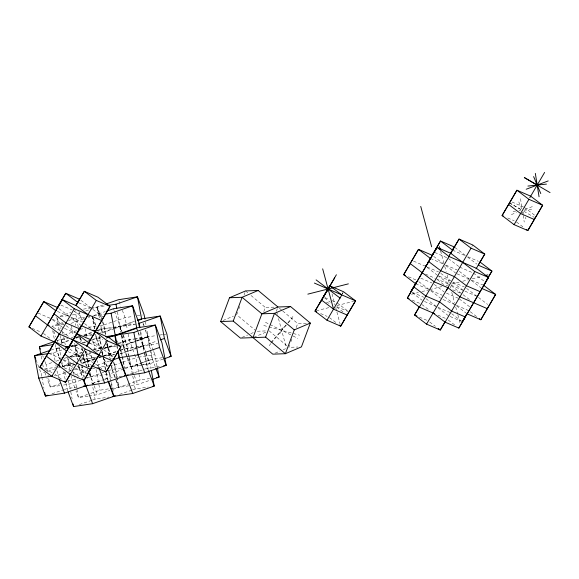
<?xml version="1.0" encoding="UTF-8"?>
<svg xmlns="http://www.w3.org/2000/svg" width="579" height="579" viewBox="0 0 579 579"><rect width="100%" height="100%" fill="white"/><g stroke="black" fill="none" stroke-linecap="round" stroke-linejoin="round"><path stroke-width="0.43" stroke-dasharray="2.9 2.17" d="M237.585 312.269L236.666 314.737L255.078 330.124M238.816 308.991L239.735 306.523M244.027 295.029L244.946 292.569M263.8 311.56L265.334 307.456L274.337 307.131M276.407 311.104L277.327 308.643M289.746 344.874L288.827 347.342L297.83 347.016M290.976 341.596L291.896 339.128M296.187 327.634L297.715 323.531L309.425 323.104M279.932 333.526L283.384 327.171M342.203 294.052L343.072 292.561M449.449 255.382L450.317 253.884M342.24 293.958L343.115 292.482M448.978 255.809L449.854 254.333M449.463 255.527L450.339 254.051M471.892 246.466L472.768 244.989M269.184 345.663L270.885 343.579M271.457 342.877L287.329 323.386M287.893 322.691L294.132 315.034M270.914 342.486L287.633 323.61M288.226 322.937L292.409 318.218M223.016 320.527L233.453 316.098M241.993 337.405L247.609 335.017M250.823 333.656L253.233 332.628M253.797 337.282L266.644 331.832M275.177 353.139L279.997 351.091M283.203 349.73L285.613 348.703M511.366 214.563L516.446 212.645M524.9 209.439L533.36 206.24M60.086 316.163L70.833 312.472M74.141 311.336L75.791 310.764M72.368 314.933L75.835 314.404L80.792 312.703M85.75 310.995L89.883 309.57M90.708 309.287L103.525 304.844M62.648 322.604L51.907 326.295L64.03 324.457M68.438 320.607L73.395 318.906L84.65 317.191M70.956 323.4L84.179 318.848M88.312 317.43L89.962 316.858M93.689 315.541L105.262 311.56M64.269 334.944L79.149 329.82M79.974 329.538L84.932 327.83M56.764 340.742L60.896 339.316L66.093 338.527M105.364 334.524L103.576 325.036L125.064 317.647L132.859 316.46M83.673 335.103L91.938 332.259M97.721 330.269L101.028 329.133L112.283 327.417M60.94 342.963L69.205 340.119M75.813 337.846L79.12 336.703M61.048 343.369L70.139 340.242M75.921 338.252L80.054 336.826M84.187 335.407L93.277 332.274M97.41 330.855L101.542 329.429L100.572 324.262M51.061 350.02L56.018 348.312L60.346 347.653M98.589 333.627L112.637 328.792M113.47 328.51L134.545 321.215M102.005 332.896L114.403 328.626M115.228 328.344L134.241 321.801M49.251 353.465L53.579 352.806L62.67 349.68M63.495 349.398L66.802 348.261M70.935 346.835L77.137 344.664M82.102 342.956L88.71 340.684M92.843 339.265L100.478 337.463M77.658 344.968L70.848 346.481M83.441 342.978L85.924 342.124M91.706 340.134L96.664 338.425L95.853 334.112M87.646 343.542L93.711 342.623L102.801 339.489M47.369 371.53L46.067 364.632L51.857 362.642M55.989 361.224L60.947 359.516M64.255 358.379L67.555 357.243L72.708 371.088M70.037 356.389L82.435 352.119M70.146 356.794L81.719 352.814M85.026 351.677L86.676 351.106M88.471 366.521L86.199 354.449L91.569 352.64M96.121 351.033L100.254 349.615M103.967 348.37L113.477 345.062M118.434 343.354L129.182 339.656L133.51 338.997M107.151 344.013L107.803 347.458L114.41 345.185M118.543 343.76L129.291 340.061L133.619 339.403M81.523 355.542L86.72 354.746L90.852 353.328M96.635 351.337L99.943 350.201M103.25 349.065L108.208 347.357L104.741 347.885M140.082 365.233L130.557 366.681L126.331 344.259L136.253 340.85M137.078 340.561L147.819 336.862L156.482 335.545M41.681 376.212L41.189 373.629L44.496 372.492M47.804 371.356L55.244 368.794M58.544 367.658L61.027 366.804M61.468 362.975L62.677 366.232L73.424 362.541M80.04 360.261L84.172 358.842L86.893 366.174M120.678 345.077L126.743 344.158L148.231 336.761L153.377 350.613M73.533 362.946L62.793 366.637L61.577 363.38M79.323 360.949L84.281 359.248L96.403 357.402M121.655 345.352L126.852 344.563L135.942 341.436M136.767 341.147L148.34 337.166L146.878 329.408M95.376 358.604L81.321 363.438L80.112 360.181M99.508 357.185L101.984 356.331M103.641 355.759L116.864 351.214M120.171 350.078L124.304 348.652L121.706 334.857M81.733 363.337L95.781 358.502M99.089 357.366L100.739 356.794M95.065 359.19L81.842 363.742L80.329 359.668M99.197 357.771L102.505 356.635M103.75 356.165L116.147 351.902M120.28 350.483L124.413 349.057L143.462 346.162L138.316 332.31M65.239 372.666L57.799 375.228L54.339 375.757M68.546 371.53L71.029 370.676M74.329 369.54L79.294 367.831L78.802 365.248M121.945 355.839L121.452 353.255L137.158 347.849M137.983 347.566L156.996 341.024M120.237 353.82L137.672 348.153M138.504 347.87L143.462 346.162M109.503 361.057L97.931 365.038L94.471 365.566M75.046 374.881L88.269 370.328M92.401 368.91L95.709 367.766M115.851 380.063L118.572 387.394L114.353 364.973L119.31 363.272M122.618 362.128L137.57 357.315M61.034 383.356L50.293 387.054L46.964 378.094M67.649 381.083L71.782 379.658L77.839 378.738M80.915 380.179L69.342 384.159L63.277 385.078M86.698 378.188L101.578 373.064M101.998 372.883L103.648 372.319M108.186 370.792L112.319 369.366L111.508 365.06M162.438 357.706L152.045 359.284L130.557 366.681L127.228 357.721M52.023 393.771L63.596 389.79M64.421 389.508L66.903 388.654L79.026 386.808M111.913 386.902L109.474 373.969L124.355 368.852M125.18 368.57L141.71 362.881M142.535 362.592L152.451 359.183L150.663 349.694M92.155 383.587L103.728 379.607M104.553 379.317L107.035 378.463L118.29 376.755M140.95 365.096L149.606 363.778L162.829 359.233M92.568 383.479L101.658 380.352M104.965 379.216L107.441 378.362L105.979 370.603M129.812 374.251L144.265 369.315M144.685 369.134L147.573 368.179L144.489 351.793M87.538 394.451L78.44 397.585L76.023 391.064M90.838 393.315L99.935 390.188L110.321 388.61M88.833 396L97.496 394.683L109.894 390.42M113.195 389.283L140.067 379.998L149.592 378.55M79.352 404.583L91.75 400.321M92.575 400.038L95.057 399.184L108.91 397.078M111.19 388.48L137.628 384.499L150.851 379.947M119.484 394.4L131.882 390.13M132.707 389.848L135.189 388.994L148.173 387.018M316.17 310.843L329.198 307.536M337.007 305.553L353.508 301.362M411.459 294.255L418.407 292.489M421.881 291.613L428.829 289.847M429.698 289.63L441.849 286.54M446.192 285.44L448.797 284.781M451.403 284.115L459.212 282.132M462.686 281.249L468.766 279.708M472.24 278.825L481.793 276.4M83.47 309.121L90.396 308.064M91.258 307.934L105.573 305.799M60.245 316.778L68.908 315.461M88.117 316.662L89.846 316.402M93.769 315.844L104.162 314.267M137.187 315.801L142.383 315.012M88.399 327.309L97.055 325.991M100.522 325.463L103.981 324.935L105.935 335.284M113.151 327.287L134.393 324.095M112.391 327.823L101.137 329.538L100.485 326.086M113.26 327.692L135.775 324.269M71.289 337.738L73.019 337.477M76.486 336.949L79.077 336.551M83.868 335.863L91.663 334.684M60.194 335.415L61.005 339.721L67.931 338.672M73.996 337.745L79.193 336.956M85.251 336.037L92.177 334.98M93.045 334.85L96.505 334.322M100.587 337.868L96.259 338.527L95.448 334.221M70.739 346.076L77.26 345.12M55.316 344.404L56.127 348.717L60.455 348.059M134.371 338.867L148.231 336.761L150.504 348.833M159.942 335.024L162.54 334.626M163.408 334.496L166.007 334.097M134.487 339.272L148.34 337.166L145.611 329.835M93.378 349.188L101.173 348.001M104.633 347.48L115.482 345.866M93.487 349.593L101.282 348.406M107.803 347.458L117.327 346.01M68.423 357.105L80.546 355.267M81.415 355.137L86.611 354.341L89.043 367.281M121.46 335.82L123.892 348.753L157.662 343.622M71.13 357.12L80.655 355.672M83.275 356.36L83.76 358.944L96.295 356.997M102.809 356.049L114.932 354.203M120.128 353.414L121.865 353.147L122.35 355.738M97.265 357.272L100.732 356.744M114.179 354.739L102.924 356.454L101.405 352.379M44.496 368.997L55.75 367.289M62.677 366.232L74.8 364.394M74.915 364.799L62.793 366.637L61.815 361.47M138.439 357.185L154.89 354.681L157.162 366.753M78.397 365.349L78.882 367.94L82.348 367.412M87.545 366.623L90.143 366.225M96.577 367.636L108.7 365.79M109.561 365.66L114.758 364.871L117.197 377.805M111.262 366.022L111.913 369.474L121.438 368.027M124.905 367.499L142.217 364.864M143.085 364.734L150.012 363.677L150.989 368.852M84.773 377.682L109.88 373.868L110.857 379.042M159.29 366.435L147.167 368.28L140.183 331.202M59.818 385.607L50.293 387.054L48.021 374.982M119.158 376.625L121.756 376.227M87.965 396.137L78.44 397.585L74.38 376.024M513.088 211.386L515.621 211.118M518.994 210.756L520.68 210.582M524.053 210.22L531.638 209.417M257.344 331.231L266.347 330.906M263.742 325.492L268.012 326.65M268.866 326.882L299.575 335.205M511.981 201.991L523.286 206.869M507.74 217.986L514.195 220.773M452.496 250.135L464.604 255.361M467.832 256.758L478.319 261.288M434.757 252.451L446.865 257.677M459.668 267.129L472.58 272.702M430.501 258.466L443.413 264.038M445.837 265.081L457.135 269.959M457.026 273.838L469.128 279.064M471.552 280.106L482.85 284.984M413.572 261.122L424.87 266M427.288 267.049L438.585 271.927M439.287 276.154L449.774 280.677M453.002 282.074L464.3 286.952M425.427 274.091L435.14 278.289M435.929 278.629L448.855 284.209M451.28 285.252L464.206 290.839M464.995 291.179L477.103 296.405M452.785 289.826L460.044 292.967M420.738 278.115L432.035 282.993M408.521 276.769L416.591 280.25M446.452 293.14L458.554 298.366M415.671 283.782L428.583 289.355M431.008 290.397L442.305 295.276M443 299.502L455.108 304.728M456.722 305.43L468.824 310.655M412.465 292.366L423.763 297.244M424.458 301.471L436.559 306.696M438.173 307.391L450.281 312.617M412.241 300.117L419.5 303.258M450.173 316.496L461.47 321.374M437.956 315.142L446.025 318.631M419.406 317.111L428.286 320.947M324.891 297.584L328.93 299.329M332.158 300.718L336.189 302.462M326.382 302.151L330.428 303.895M336.891 306.689L348.203 311.574M320.65 313.572L327.106 316.366M78.578 302.745L90.679 307.97M60.838 305.053L72.136 309.931M57.386 311.415L68.684 316.293M71.108 317.335L82.406 322.214M38.033 313.036L50.141 318.262M52.559 319.304L63.856 324.182M64.551 328.409L75.046 332.939M53.145 327.41L60.411 330.544M89.463 343.086L101.564 348.312M32.178 328.329L41.058 332.158M71.724 345.402L83.021 350.281M68.271 351.757L79.569 356.635M81.994 357.684L93.291 362.563M48.918 353.378L61.027 358.604M63.444 359.646L75.552 364.871M75.436 368.751L85.931 373.281M64.03 367.752L71.297 370.886M44.677 369.366L52.747 372.854M265.471 322.315L292.185 335.574M292.996 335.972L297.852 338.389M509.506 202.889L521.607 209.96L510.265 203.33M523.879 211.284L534.468 217.472M524.089 207.217L535.38 215.786M516.519 222.003L523.575 227.359M454.928 247.494L465.509 255.527M467.629 257.134L476.799 264.089M473.383 273.049L483.964 281.083M448.378 258.56L458.959 266.593M459.35 271.377L469.229 278.875M471.349 280.482L481.221 287.98M433.635 256.352L443.514 263.85M445.635 265.457L455.514 272.955M466.522 288.371L476.394 295.869M478.515 297.476L487.684 304.438M440.807 273.346L450.686 280.844M452.8 282.451L462.679 289.941M427.056 267.404L436.964 274.916M437.652 275.445L448.957 284.021M451.077 285.628L462.382 294.204M463.07 294.733L470.828 300.624M437.355 279.708L443.709 284.528M459.263 298.902L469.844 306.935M434.257 284.412L444.129 291.91M470.235 311.726L476.589 316.539M444.527 296.694L454.399 304.192M456.52 305.799L467.101 313.832M418.812 281.669L428.692 289.167M430.805 290.774L440.684 298.272M451.692 313.688L461.572 321.186M425.978 298.663L435.857 306.161M437.97 307.767L448.559 315.801M412.255 292.742L422.134 300.233M448.24 320.049L456.006 325.941M421.823 304.489L428.88 309.845M429.698 322.018L435.343 326.295M337 302.81L348.29 311.379M324.674 297.946L330.327 302.238M336.688 307.065L343.043 311.886M329.429 317.596L337.188 323.487M80.901 300.284L90.78 307.782M92.901 309.389L103.482 317.422M74.351 311.35L84.932 319.384M84.621 323.639L92.379 329.523M58.906 308.607L68.785 316.105M70.906 317.712L81.487 325.745M91.786 340.626L101.665 348.124M103.786 349.73L112.956 356.693M66.078 325.601L75.95 333.099M52.356 319.68L62.937 327.714M61.924 331.427L69.683 337.318M85.236 351.699L95.825 359.733M95.506 363.981L102.563 369.337M69.791 348.956L79.67 356.447M81.791 358.054L92.372 366.087M43.374 333.395L50.431 338.744M76.964 365.942L86.843 373.441M63.241 360.022L73.12 367.52M72.809 371.769L79.859 377.124M54.969 374.273L62.727 380.164M279.302 308.137L282.031 310.416M282.718 310.988L297.715 323.531M245.561 290.926L248.282 293.206M251.011 295.485L265.334 307.456M269.054 330.812L287.466 346.199M518.784 201.905L521.715 208.853M523.018 211.943L523.669 213.492M525.298 217.349L525.949 218.898M153.681 351.424L154.89 354.681M143.194 323.321L144.099 325.76M142.977 323.827L143.585 325.463M145.401 330.348L147.819 336.862L152.045 359.284M152.451 359.183L155.483 367.325M143.353 345.757L145.77 352.271M146.074 353.089L150.012 363.677M137.1 329.053L138.012 331.499M136.282 327.938L145.365 352.379M145.669 353.19L149.606 363.778M147.573 368.179L148.181 369.807M119.006 301.355L120.823 306.24M122.343 310.315L125.064 317.647L127.337 329.719M129.182 339.656L134.328 353.508M134.632 354.326L135.841 357.583L140.067 379.998M113.527 308.716L114.128 310.344M114.432 311.162L122.003 331.528M123.218 334.785L126.852 344.563M121.489 331.224L119.672 326.339L120.808 332.375M123.001 335.299L126.331 344.259M124.304 348.652L127.329 356.802M127.633 357.612L133.988 374.722M134.292 375.539L137.628 384.499M123.892 348.753L126.924 356.903M117.32 340.93L118.232 343.376M120.461 349.484L121.974 353.552M120.244 349.991L121.452 353.255M101.564 318.421L97.323 307.015L99.436 318.226M102.772 321.678L103.981 324.935M102.063 320.969L96.917 307.116L98.864 317.466M102.367 321.779L103.576 325.036M101.542 329.429L103.062 333.504M106.992 344.1L112.333 358.358M113.549 361.614L114.758 364.871M101.028 329.133L102.845 334.018M105.378 340.944L106.283 343.383M106.587 344.201L112.232 359.269M113.441 362.534L114.353 364.973M93.053 317.639L96.382 326.599M97.59 329.856L98.198 331.485M112.319 369.366L115.952 379.144M116.256 379.962L118.985 387.293L117.356 378.666M92.64 317.741L96.273 327.519M111.913 369.474L115.547 379.245M96.664 338.425L100.601 349.014M101.817 352.278L103.026 355.535M104.43 359.204L107.158 366.536M108.671 370.611L109.88 373.868M96.15 338.122L101.108 351.562M103.721 358.488L107.05 367.455M108.562 371.523L109.474 373.969M107.441 378.362L108.049 379.99M107.643 380.099L105.573 370.705M78.874 311.538L82.508 321.316M98.843 367.484L97.12 360.731M89.347 350.664L93.284 361.253M73.395 318.906L75.813 325.42M80.358 337.644L82.175 342.529M85.395 351.084L86.72 354.746M80.141 338.15L81.661 342.225M85.294 352.003L86.199 354.449M89.622 373.506L93.856 384.912M94.16 385.723L97.496 394.683M83.76 358.944L87.096 367.904M87.393 368.722L88.913 372.796M89.209 373.607L90.425 376.864L89.774 373.419M75.067 345.417L79.309 356.823M78.903 356.925L74.662 345.518L77.42 360.174M79.294 367.831L82.927 377.609M78.882 367.94L82.515 377.711M57.082 318.117L61.019 328.713M62.235 331.97L63.14 334.409M60.896 339.316L62.409 343.39M73.012 371.906L74.221 375.163M61.005 339.721L62.518 343.796M74.807 387.807L71.782 379.658L71.13 376.212M53.724 331.188L55.845 336.891M57.053 340.148L58.262 343.405M56.018 348.312L60.259 359.718M64.797 371.935L66.614 376.828M68.134 380.895L69.342 384.159L70.638 391.057M56.127 348.717L60.064 359.306M67.808 391.1L65.441 380.895M59.015 378.485L56.988 370.915M42.737 355.672L43.345 357.301M44.858 361.376L46.067 364.632M44.844 372.391L46.66 377.276M36.043 359.776L41.189 373.629M440.576 250.859L443.832 262.953M444.766 266.412L446.17 271.594M447.097 275.054L449.195 282.827M450.129 286.287L450.6 288.016M451.765 292.337L454.558 302.701M455.724 307.022L457.591 313.934M457.823 314.802L459.921 322.575M332.013 293.893L335.038 305.126M335.74 307.717L336.674 311.176M336.906 312.038L340.17 324.139M276.668 311.857L277.348 314.383M278.485 318.58L286.424 348.001M145.416 321.649L146.226 325.955M140.697 331.499L144.323 350.932M128.154 334.025L129.291 340.061M126.743 344.158L128.849 355.368M129.016 356.23L135.189 388.994M117.428 311.98L121.163 331.81M121.814 335.263L124.413 349.057M120.077 326.23L121.054 331.405M122.509 356.599L124.789 368.671M122.104 356.7L124.051 367.05M117.146 345.576L117.964 349.89M116.741 345.677L117.551 349.991M106.095 336.146L106.579 338.729M107.397 343.043L110.372 359.023M107.687 347.053L109.8 358.263M109.967 359.125L110.611 362.577M111.508 382.487L112.478 387.662M112.644 388.523L113.129 391.114M99.595 336.515L101.701 347.726M102.353 351.178L103.163 355.484M103.38 356.809L105.819 369.742M99.074 336.211L101.347 348.283M101.998 351.735L102.758 355.593M102.975 356.91L105.414 369.843M92.445 316.004L94.884 328.944M92.039 316.112L94.471 329.046M93.711 342.623L95.173 350.382M96.034 369.496L99.935 390.188M85.099 328.698L86.56 336.457M90.02 372.449L95.057 399.184M75.835 314.404L78.266 327.345M79.945 336.421L81.031 342.001M82.167 348.037L82.652 350.621M83.354 354.529L84.281 359.248M79.54 336.522L80.51 341.697M81.653 347.733L82.464 352.046M82.052 365.06L84.331 377.132M81.646 365.168L83.919 377.24M71.441 325.984L73.388 336.334M74.691 343.231L77.666 359.212M63.77 336.949L65.391 345.576M65.557 346.437L66.042 349.021M67.555 357.243L70.16 371.038M56.785 317.306L59.384 331.101M70.804 391.918L72.1 398.815M59.109 347.262L61.056 357.612M63.654 371.407L65.282 380.034M52.718 330.609L54.339 339.229M53.579 352.806L55.2 361.434M55.852 364.879L56.177 366.608M41.196 356.194L42.006 360.507M42.658 363.959L43.468 368.266M41.84 377.081L43.953 388.285M520.507 198.727L522.099 208.729M522.627 212.066L523.025 214.57M523.163 215.402L524.227 222.075"/><path stroke-width="0.87" d="M220.613 321.555L229.501 297.744L245.561 290.926L258.169 290.463L277.942 307L290.549 306.537L310.322 323.075L301.435 346.879L285.375 353.704L272.767 354.16L233.221 321.092L220.613 321.555L240.386 338.085L265.602 337.166L285.375 353.704L294.27 329.892L310.322 323.075M233.221 321.092L242.109 297.288L258.169 290.463M252.994 337.629L261.882 313.818L277.942 307M265.602 337.166L274.489 313.355L290.549 306.537M326.382 292.178L329.827 285.816L343.55 291.744L355.542 300.848L340.72 326.165L326.997 320.238L315.005 311.14L329.827 285.816L341.827 294.921L326.997 320.238M446.416 290.549L448.037 287.553M81.451 325.384L68.38 347.885L40.943 336.037L28.95 326.932L43.78 301.616L57.495 307.536L65.774 293.292L79.489 299.213L77.745 302.166M57.046 308.108L65.774 293.292L77.767 302.39L76.023 305.394M59.471 333.844L39.835 367.274L51.828 376.379L88.037 314.679L76.044 305.574L62.322 299.647L47.492 324.971L49.114 325.666M40.943 336.037L62.322 299.647L74.322 308.752L101.759 320.6L110.032 306.349L98.039 297.244L84.317 291.324L77.767 302.39M42.26 368.324L39.835 367.274L59.456 333.714M76.044 305.574L84.317 291.324L96.317 300.429L110.032 306.349L86.93 345.916L98.922 355.021L84.093 380.338L70.377 374.418L46.385 356.208M74.322 308.752L59.492 334.069L35.5 315.866M67.497 349.202L73.164 339.54M96.317 300.429L58.385 365.313L59.999 366.008M70.341 374.056L65.55 382.306L51.828 376.379M86.908 345.735L101.759 320.6M71.796 338.925L85.207 349.094L70.377 374.418M89.723 370.227L87.545 373.976L92.35 365.863M90.592 368.729L91.902 366.478M81.979 378.731L84.093 380.338L107.202 340.77L93.089 330.059M92.372 366.087L106.087 372.015L120.917 346.698L108.924 337.593L81.487 325.745M329.827 285.816L321.555 300.067L333.547 309.172L347.27 315.092M319.832 303.244L336.385 274.75M348.558 312.667L340.72 326.165L339.308 325.094M434.728 313.753L419.391 307.131L407.399 298.026L415.671 283.782L403.679 274.678L418.508 249.361L432.224 255.281L440.503 241.03L454.226 246.958L452.474 249.911M416.511 281.922L410.844 291.671L416.96 281.336M427.418 263.351L428.286 261.853M429.162 260.355L430.465 258.104M431.775 255.853L440.503 241.03L452.496 250.135L450.759 253.139M409.013 298.728L407.399 298.026L437.051 247.392L450.773 253.32L474.766 271.522L488.481 277.442L467.101 313.832L480.823 319.753L495.646 294.436L483.653 285.331L491.933 271.088L479.933 261.983M415.671 283.782L437.051 247.392L449.051 256.497L476.488 268.345L488.481 277.442L458.829 328.083L445.106 322.156L433.114 313.058M419.355 306.769L414.564 315.019L426.557 324.124L440.279 330.044L445.085 321.931M449.051 256.497L419.391 307.131M450.773 253.32L459.053 239.069L472.768 244.989L484.761 254.094L476.032 268.909M452.496 250.135L459.053 239.069L471.045 248.174L426.557 324.124M503.708 216.242L502.094 215.547L516.924 190.23L530.639 196.151L542.639 205.256L527.809 230.572L514.087 224.652L502.094 215.547L516.924 190.23L528.916 199.328L542.639 205.256L527.809 230.572L526.398 229.501M445.07 321.801L440.279 330.044L438.165 328.438M474.766 271.522L445.106 322.156M528.916 199.328L514.087 224.652M466.631 314.223L462.274 321.721L466.645 314.339M529.778 197.743L544.607 172.426M55.316 311.227L56.185 309.751M76.001 305.119L76.869 303.642M88.652 342.739L76.66 333.634L81.465 325.514M65.76 352.307L66.636 350.838M67.511 349.361L68.38 347.885M86.445 346.199L87.32 344.722M88.196 343.246L89.065 341.769M70.356 374.186L65.55 382.306L64.139 381.235M334.655 277.927L315.005 311.14L316.619 311.835M348.992 311.915L355.542 300.848L314.39 283.073M427.425 263.402L428.294 261.925M429.169 260.449L430.479 258.234M450.73 252.857L451.598 251.387M419.37 306.906L414.564 315.019L416.989 316.069M486.686 279.939L491.933 271.088L478.211 265.16L484.761 254.094L471.045 248.174M458.829 328.083L465.378 317.01L451.656 311.089L439.664 301.985L425.941 296.064L413.949 286.96M526.195 189.246L548.19 180.923M106.008 303.989L118.406 299.719L137.455 296.824L144.113 314.744L144.931 319.058M108.172 305.408L115.966 304.221L137.455 296.824L141.674 319.246L137.541 320.665M106.912 310.988L113.527 308.716L132.577 305.821L139.235 323.741L139.886 327.193M105.023 314.136L111.088 313.21L132.577 305.821L136.796 328.242L115.308 335.632L106.652 336.949M55.114 341.306L39.408 346.712L40.87 354.471M50.235 350.302L34.53 355.709L38.75 378.123L45.415 396.05L64.464 393.148L87.61 385.187M137.853 320.078L141.16 318.942L160.209 316.047L166.875 333.967L171.095 356.389L164.487 358.662M67.627 347.972L69.285 347.407M107.759 337.789L136.282 327.938L155.331 325.036L161.997 342.963L166.216 365.385L144.728 372.775L124.355 375.836M105.675 336.674L133.843 332.433L155.331 325.036L159.558 347.458L166.216 365.385L163.618 365.776M160.303 339.887L164.436 338.462L160.209 316.047L138.721 323.437L139.532 327.75M112.811 359.921L119.426 357.648L118.123 350.751M159.558 347.458L138.063 354.855L119.013 357.75L117.877 351.714M47.891 395.196L45.415 396.05L44.764 392.598M83.123 379.346L85.547 385.86L87.197 385.288M85.547 385.86L104.596 382.965L128.154 374.823M152.501 379.383L159.116 377.103L157.329 367.622M68.112 391.911L73.562 406.574L92.618 403.679L115.351 395.819M112.369 396.55L132.75 393.488L154.238 386.099L151.314 370.574M307.833 294.146L348.377 283.855M485.267 275.517L487.865 274.859M53.261 344.606L39.408 346.712L40.313 349.159M65.543 346.864L69.871 346.206M66.52 347.139L69.118 346.741M48.383 353.595L34.53 355.709L35.739 358.966M169.365 356.65L171.095 356.389L164.436 338.462M38.75 378.123L52.609 376.017M83.354 386.15L85.953 385.759M156.518 377.501L159.116 377.103L155.78 368.143M152.501 386.359L154.238 386.099L148.485 370.618M527.918 186.069L546.467 184.1M229.501 297.744L242.109 297.288L261.882 313.818L274.489 313.355L294.27 329.892M534.359 219.506L520.637 213.579L508.644 204.474M481.931 288.516L495.646 294.436L480.823 319.753L479.412 318.682M480.208 291.693L466.486 285.773L454.493 276.668L440.771 270.748L428.778 261.643M487.373 308.687L459.936 296.839L447.936 287.734L434.221 281.814L410.229 263.604M405.293 275.372L403.679 274.678L418.508 249.361L430.501 258.466M79.764 328.923L66.042 323.002L54.05 313.898M107.202 340.77L120.917 346.698L106.087 372.015L104.683 370.944M76.66 333.634L90.375 339.555M59.492 334.069L86.93 345.916M85.207 349.094L112.644 360.941M30.564 327.627L28.95 326.932L43.78 301.616L55.772 310.72M90.65 369.272L76.927 363.344L64.935 354.239M550.05 192.597L524.335 177.572L537.189 185.085M316.112 279.896L340.097 298.105M54.665 341.957L66.657 351.062M533.606 176.588L540.779 193.581M144.728 372.775L138.063 354.855L133.843 332.433M119.426 357.648L132.75 393.488M119.013 357.75L125.679 375.67M108.657 381.619L114.106 396.282M107.94 380.91L113.694 396.391M99.147 368.302L104.596 382.965M83.528 379.238L92.618 403.679M59.319 379.303L64.464 393.148M439.403 246.538L440.105 249.129M420.745 206.421L431.63 246.763M322.662 268.83L333.547 309.172M115.966 304.221L116.777 308.527M111.088 313.21L116.828 343.854M114.794 335.328L116.415 343.955M95.202 330.667L95.528 332.389M94.797 330.768L95.122 332.491M73.077 403.99L73.562 406.574M54.665 340.959L54.991 342.681M535.336 173.403L539.049 196.759M426.549 264.849L425.674 266.354L426.549 264.878"/></g></svg>
